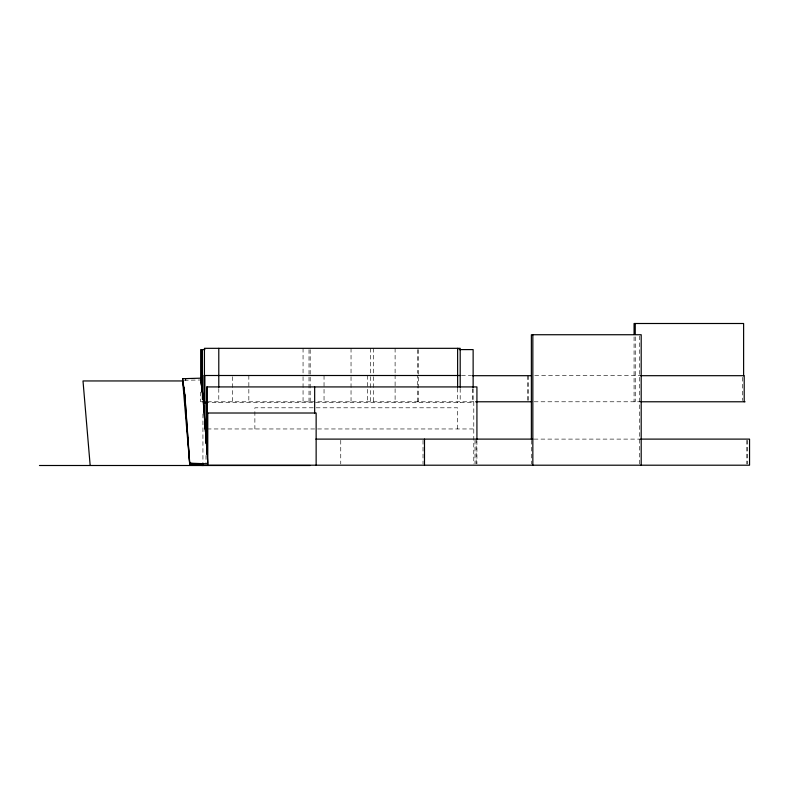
<?xml version="1.0" encoding="UTF-8"?>
<svg xmlns="http://www.w3.org/2000/svg" width="789" height="789" viewBox="0 0 789 789"><rect width="100%" height="100%" fill="white"/><g stroke="black" fill="none" stroke-linecap="round" stroke-linejoin="round"><path stroke-width="0.59" stroke-dasharray="3.94 2.96" d="M200.662 392.074L200.662 401.779L202.674 401.779M417.371 401.779L417.371 386.363M417.371 385.18L417.371 375.692M639.721 464.011L639.721 335.966M184.36 380.259L200.662 379.992M461.417 375.692L471.497 375.692M534.745 375.692L640.185 375.692M207.487 401.779L474.879 401.779M534.104 401.779L640.234 401.779M205.14 402.686L473.785 402.686M207.221 428.96L473.785 428.96M534.045 439.108L640.668 439.108M747.479 440.292L747.479 464.011M746.798 440.292L746.798 464.011M742.429 377.32L742.429 400.556M635.253 336.854L635.253 401.779M634.07 336.854L634.07 401.779M531.372 440.292L531.372 464.011M528.679 375.692L528.679 400.595M527.496 375.692L527.496 400.595M476.921 440.735L476.921 463.981M476.152 439.108L476.152 464.011M474.998 440.292L474.998 464.011M473.785 401.779L473.785 464.011M473.134 388.74L473.134 401.779M472.729 388.74L472.729 401.779M460.194 388.504L460.194 402.686M457.62 388.188L457.62 402.686M457.62 428.96L457.62 407.795L254.877 407.795L254.877 428.96M423.012 440.292L423.012 464.011M418.555 349.596L418.545 401.779M417.371 349.596L417.371 373.315M395.102 348.324L395.102 373.7M395.102 374.903L395.102 402.686M373.365 348.324L373.365 374.321M373.365 376.688L373.365 402.686M370.514 348.324L370.514 374.321M370.514 376.688L370.514 402.686M367.526 375.505L367.526 402.686M351.036 348.324L351.036 374.321M351.036 376.688L351.036 402.686M340.749 440.292L340.749 464.011M324.042 375.505L324.042 402.686M310.195 349.596L310.195 401.779M309.012 349.596L309.012 401.779M303.055 348.324L303.055 374.321M303.055 376.688L303.055 402.686M248.841 375.505L248.841 402.686M232.489 376.688L232.489 402.686M218.79 388.504L218.79 402.686M205.998 455.539L205.998 462.788M202.931 413.978L202.931 462.758M185.888 378.365L185.888 380.17M185.336 378.385L185.336 380.199"/><path stroke-width="1.18" d="M204.893 349.596L200.662 349.596L200.662 379.933L200.662 378.178L182.575 378.7L184.873 394.875L189.735 463.163L203.355 463.685L203.355 465.5L189.735 464.977L184.873 396.689L182.683 380.446M459.178 349.596L473.134 349.596L473.134 387.547M460.194 375.505L203.947 375.505L203.947 402.686L207.487 402.686M472.433 375.692L531.165 375.692M640.698 375.692L744.205 375.692L744.205 401.779M202.931 401.779L205.032 401.779L205.032 428.96L207.487 428.96M475.599 401.779L531.648 401.779M640.698 401.779L745.092 401.779M207.043 413.012L316.142 413.012L316.142 465.204M315.896 439.108L532.841 439.108M640.668 439.108L749.55 439.108L749.55 465.204L202.931 465.204M203.355 463.685L207.783 463.685M39.45 465.5L310.195 465.5M189.735 463.163L189.774 465.007M200.662 378.878L202.931 394.875L207.783 462.995M200.83 381.876L201.333 385.436M201.846 389.007L202.29 392.123M202.438 393.159L203.108 399.116M189.824 465.411L182.663 380.949L83.003 380.949L90.163 465.411M203.276 401.552L204.667 421.01M205.012 425.873L205.446 431.958M205.968 439.256L206.225 442.905M743.613 375.692L743.613 323.5L634.07 323.5L634.07 334.428M641.201 465.204L641.201 334.733L531.372 334.733L531.372 439.108M635.253 323.5L635.253 334.428M532.841 334.733L532.841 465.204M476.921 439.512L476.921 386.926L206.748 386.926L206.748 448.083M460.194 387.33L460.194 348.324L204.44 348.324L204.44 375.505M457.62 348.324L457.62 387.33M424.492 439.108L424.492 465.204M314.663 386.926L314.663 413.012M218.79 348.324L218.79 387.33M207.783 413.012L207.783 465.5M207.043 386.926L207.043 454.523M205.998 428.96L205.998 443.457M204.874 375.505L204.874 402.686M202.931 394.875L202.931 396.68M202.467 463.685L202.467 465.5M202.438 349.596L202.438 399.352M201.846 349.596L201.846 392.074M201.589 463.685L201.589 465.49M200.712 463.676L200.712 465.49M199.844 463.666L199.844 465.48M198.996 463.656L198.996 465.471M198.157 463.646L198.157 465.461M197.349 463.636L197.349 465.441M196.56 463.616L196.56 465.431M195.81 463.597L195.81 465.411M195.08 463.577L195.08 465.392M194.4 463.557L194.4 465.372M193.749 463.537L193.749 465.342M193.137 463.508L193.137 465.323M192.565 463.488L192.565 465.293M192.052 463.459L192.052 465.263M191.579 463.429L191.579 465.234M191.155 463.399L191.155 465.204M190.79 463.37L190.79 465.175M190.474 463.33L190.474 465.145M190.208 463.301L190.208 465.115M190.011 463.271L190.011 465.076M189.863 463.232L189.863 465.046M187.94 437.875L187.94 439.68M184.873 394.875L184.873 396.689M184.379 391.354L184.379 393.169M183.788 387.202L183.788 389.007M182.683 378.641L182.575 380.515"/></g></svg>
